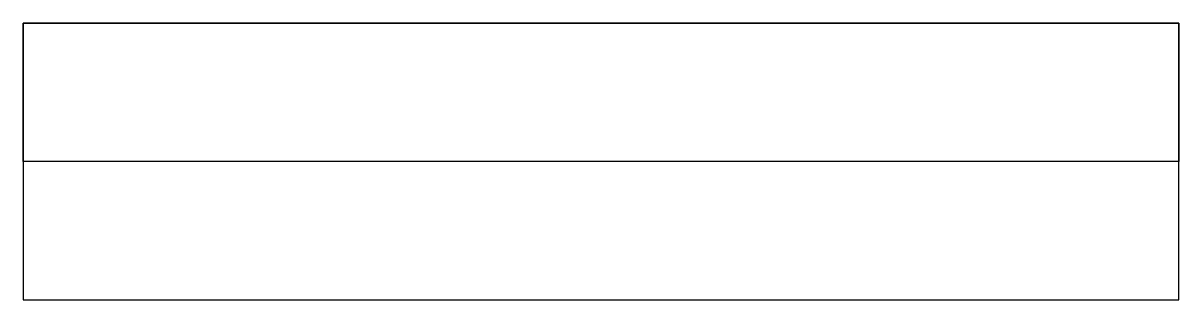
# Model space of a CAD drawing. Header units: millimetres. Extents: x 0 to 50, y -12 to 0.
import ezdxf

# ---------------------------------------------------------------- set-up
doc = ezdxf.new("R2010")
doc.units = ezdxf.units.MM
doc.layers.get('0').update_dxf_attribs({"linetype": 'CONTINUOUS'})

msp = doc.modelspace()

# ---------------------------------------------------------------- linework, layer by layer
for points in [[(50, 0), (0, 0), (0, -12), (50, -12)], [(0, 0), (50, 0), (50, -6), (0, -6)]]:
    msp.add_lwpolyline(points, close=True)

doc.saveas('drawing.dxf')
